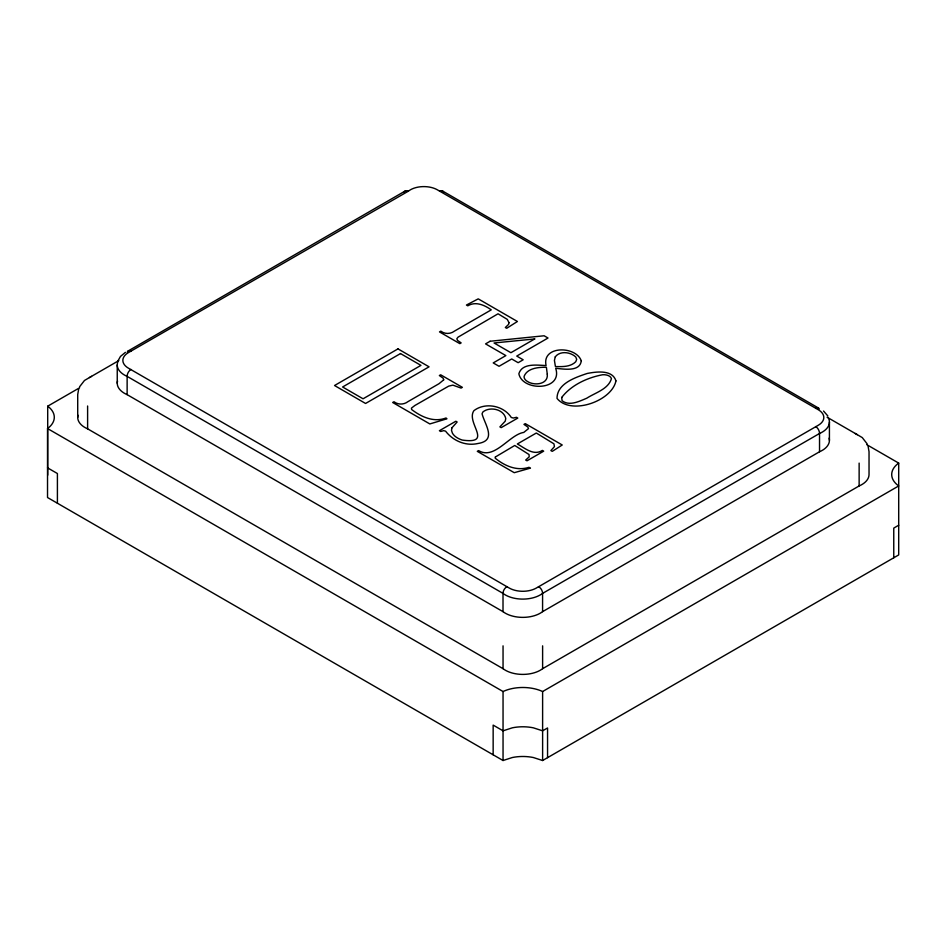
<?xml version="1.0" encoding="UTF-8"?>
<svg xmlns="http://www.w3.org/2000/svg" width="946" height="946" viewBox="0 0 946 946"><rect width="100%" height="100%" fill="white"/><g stroke="black" fill="none" stroke-linecap="round" stroke-linejoin="round"><path stroke-width="1.42" d="M78.695 388.901L77.714 394.577L77.714 417.411M117.907 361.017L120.473 356.429L125.404 352.35M79.547 386.819L84.478 380.481L91.549 376.342M866.749 444.655L898.7 463.102L898.7 554.935L542.614 760.513L533.319 757.521A31.478 18.175 0 0 0 512.342 757.521L503.047 760.513L47.525 497.525L47.525 428.538L49.381 427.048A31.478 18.175 0 0 0 49.381 407.549L47.702 406.189L79.641 387.754M408.175 191.281L410.529 189.732A19.121 11.033 0 0 1 437.218 189.732L818.385 409.795A19.121 11.033 0 0 1 818.385 425.203L536.134 588.152A19.121 11.033 0 0 1 509.445 588.152L128.289 368.089A19.121 11.033 0 0 1 128.289 352.681L408.175 191.281A5.404 3.216 58.4 0 0 404.592 191.589M128.218 350.919L405.243 190.974M89.432 377.56L118.806 360.603M117.541 381.037A24.726 14.273 0 0 0 127.131 394.648L503.012 611.66A24.726 14.273 0 0 0 542.578 611.66L819.532 451.762A24.726 14.273 0 0 0 829.122 438.14M78.01 415.223A24.726 14.273 0 0 0 87.611 428.834L503.047 668.692A24.726 14.273 0 0 0 542.614 668.692L859.134 485.948A24.726 14.273 0 0 0 869.031 474.525L869.031 451.68L868.05 446.015M47.525 428.538L503.047 691.526A31.478 18.175 0 0 1 542.614 691.526L898.7 485.948A31.478 18.175 0 0 1 898.7 463.102M898.7 525.231L893.757 528.093L893.757 557.785M855.184 433.445L862.267 437.584L867.198 443.922M442.503 190.974L818.456 408.022M827.052 417.198L857.301 434.675M47.525 467.832L57.41 473.532L57.41 503.237M823.552 411.037L827.892 416.015M859.134 463.102L859.134 485.948M829.417 422.058L829.417 440.339M819.532 451.762L819.532 433.481A5.404 3.015 61.6 0 0 815.7 426.563M547.557 757.663L547.557 727.971L542.614 730.82L533.319 727.817A31.478 18.175 0 0 0 512.342 727.817L503.047 730.82L493.15 725.109L493.15 754.802M542.578 611.66L542.578 593.39A5.404 3.216 58.4 0 0 538.487 586.603M542.614 645.846L542.614 668.692M542.614 691.526L542.614 760.513M503.012 611.66L503.012 593.39A5.404 3.216 -58.4 0 1 507.091 586.603M503.047 645.846L503.047 668.692M503.047 691.526L503.047 760.513M127.131 394.648L127.131 376.378A5.404 3.015 -61.6 0 1 130.962 369.448M117.245 364.955L117.245 383.225M87.611 405.988L87.611 428.834M47.702 406.189L47.702 475.176M118.416 360.615A24.726 14.273 0 0 0 127.131 376.378L503.012 593.39A24.726 14.273 0 0 0 542.578 593.39L819.532 433.481A24.726 14.273 0 0 0 828.247 417.718M439.571 191.281A5.404 3.216 -58.4 0 1 443.556 192.499M404.202 192.499A5.404 3.216 58.4 0 1 404.368 192.003M127.237 352.397A5.404 3.015 61.6 0 1 130.962 351.321M815.7 408.435A5.404 3.015 -61.6 0 1 819.283 409.027M581.282 360.852C579.922 372.168 563.426 368.964 555.692 368.313C563.071 390.793 522.57 391.75 518.857 373.765C522.192 362.72 537.281 365.262 546.079 365.534C541.609 345.337 576.102 345.739 581.282 360.852M615.941 380.883C611.944 401.104 571.006 415.649 557.028 398.408C557.028 383.426 575.523 377.419 587.17 373.469C596.287 371.707 612.452 369.401 615.941 380.883M495.349 457.013L495.243 458.219C504.691 465.905 516.753 471.309 529.015 467.312L530.434 468.128L514.257 472.693L477.281 451.337L478.593 450.58C494.427 460.324 509.397 434.557 523.777 432.417L528.483 428.644L527.844 427.048L523.954 424.387L525.267 423.631L562.243 444.987L552.263 451.36L550.879 450.568L554.439 446.607L553.93 443.816L536.311 433.032L517.344 443.981C524.782 448.002 533.579 456.138 542.389 450.402L543.702 451.159L527.005 460.797L525.692 460.04L529.192 456.871L529.051 454.541L514.754 445.471L495.349 457.013M547.273 374.108C548.467 384.525 534.36 385.873 527.702 381.616A11.612 6.705 0 0 1 524.096 376.366C527.312 368.029 538.641 367.143 546.386 367.273L547.273 374.108M451.892 427.876L451.514 430.371L452.389 433.091A20.859 12.038 0 0 0 462.251 440.067C493.978 444.537 465.503 422.507 473.958 410.623C485.286 401.967 503.591 405.562 511.289 417.482L513.335 418.037L516.492 417.304L517.805 418.061L501.203 427.639L499.89 426.883L505.223 421.171L505.767 418.558C503.78 409.074 489.685 406.201 482.815 412.054L482.058 413.804C484.837 424.648 497.229 440.517 478.014 443.485C465.799 446.299 453.099 440.954 445.578 431.151L443.65 430.655L440.694 431.482L439.382 430.726L455.842 421.23L457.143 421.987L451.892 427.876M561.711 397.45L562.078 400.702C569.338 406.473 579.449 401.246 586.721 398.231C595.105 392.767 608.325 389.267 611.435 378.672L610.702 377.241A7.864 4.541 0 0 0 602.649 374.746C587.454 377.596 571.266 384.987 561.711 397.45M555.255 356.867L554.427 360.426L555.42 366.551C562.373 366.717 570.438 367.06 575.759 361.727L576.693 359.374L575.807 357.032C570.592 351.971 560.02 350.517 555.255 356.867M509.031 322.681L508.534 324.454L505.341 327.517L506.689 328.286L517.415 321.486L478.238 298.865L466.413 305.038L467.762 305.818C475.661 301.076 484.506 305.061 491.258 309.862L454.6 331.029C450.509 334.163 444.916 334.293 440.801 331.147L439.488 331.904L459.839 343.658L461.151 342.901L457.426 340.324L456.835 338.692L458.041 337.166L498.057 313.788L507.257 319.381L509.031 322.681M443.698 379.854L439.062 383.674L408.104 401.553C403.93 404.746 398.195 404.959 393.985 401.731L392.673 402.488L429.827 423.938L446.961 418.794L446.039 417.978C433.706 422.708 421.419 416.95 411.64 409.523L411.427 408.128L414.892 405.479L448.676 386.134L452.874 385.14L461.08 388.085L462.381 387.328L440.659 374.793L439.346 375.538L443.154 378.187L443.698 379.854M397.982 348.885L334.541 385.519L365.57 403.469L429.058 366.823L397.982 348.885M400.489 353.568L342.606 386.985L363.063 398.798L420.946 365.369L400.489 353.568M490.087 341.258L485.558 343.883L505.874 355.601L493.209 362.921L499.05 366.291L511.715 358.972L518.148 362.696L523.173 359.787L516.741 356.074L548.018 338.018L544.127 335.771L490.087 341.258M534.715 338.952L510.899 352.704L494.06 342.984L534.715 338.952"/></g></svg>
